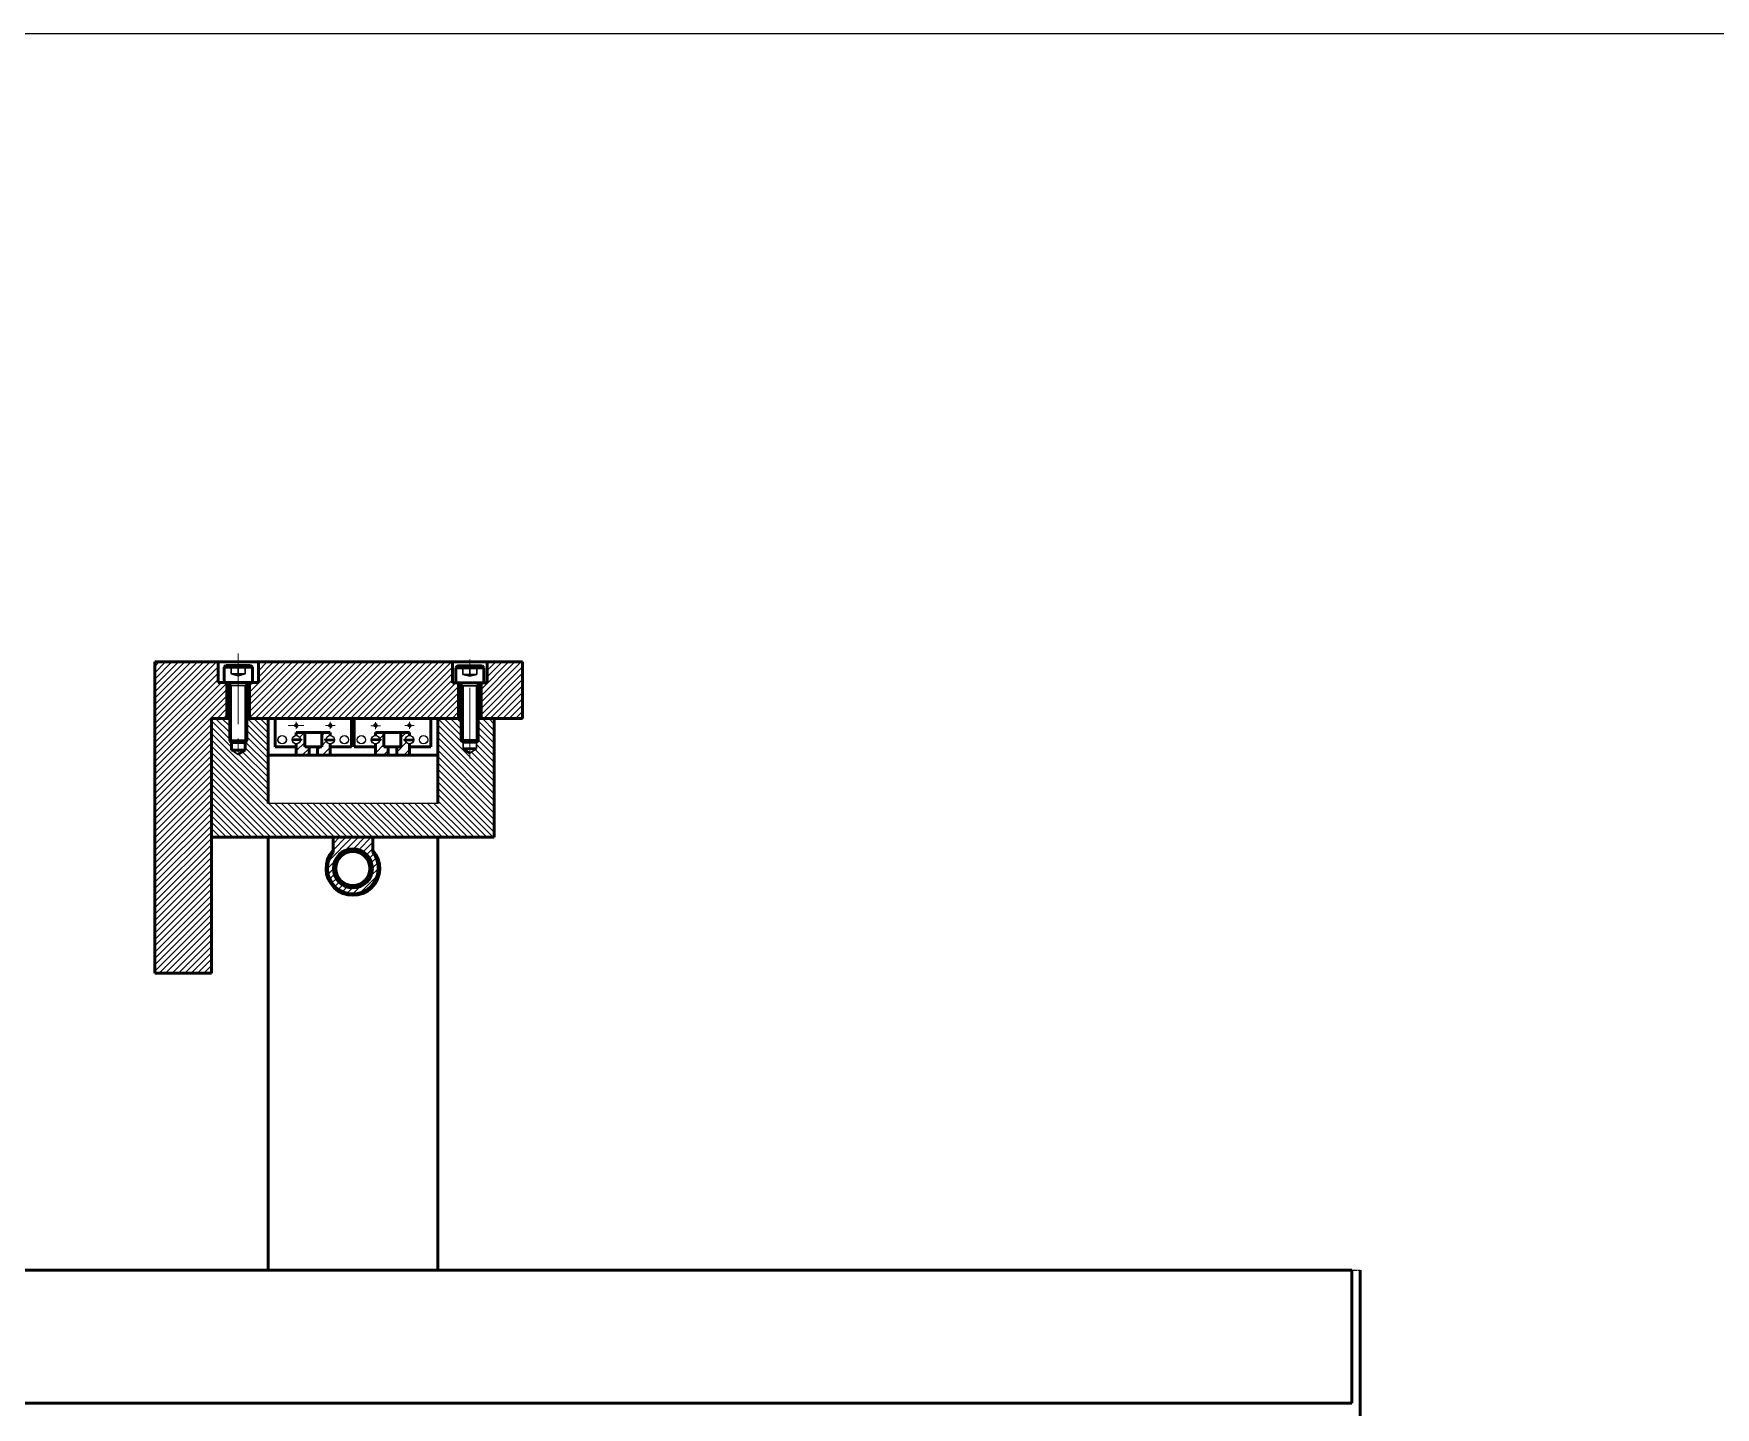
# Model space of a CAD drawing. Header units: inches. Extents: x -8900 to -5053, y -1814 to -15.
# Drawn here: x -8602.3 to -8305, y -257.9 to -15.1 of the extents above; entities that cross this region are included whole.
import ezdxf

# ---------------------------------------------------------------- set-up
doc = ezdxf.new("R2010")
doc.units = ezdxf.units.IN
doc.header["$LTSCALE"] = 2
doc.header["$MEASUREMENT"] = 0
for name, pattern in [('CENTER', [2, 1.25, -0.25, 0.25, -0.25]), ('CENTER2', [28.575000000000003, 19.05, -3.175, 3.175, -3.175]), ('DASHED', [0.2, 0.1, -0.1]), ('HIDDEN2', [4.762499999999999, 3.175, -1.5875]), ('PHANTOM', [0.8, 0.45, -0.05, 0.1, -0.05, 0.1, -0.05])]:
    doc.linetypes.add(name, pattern=pattern)
doc.layers.add('02___PRT_ALL_AXES', color=7, linetype='Continuous')
doc.layers.add('AM_0', color=7, linetype='Continuous', lineweight=50, plot=False)
for name, color, linetype, lineweight in [('Centerline (ISO)', 7, 'CENTER2', 30), ('duong co ban', 7, 'Continuous', 50), ('duong tam', 1, 'CENTER', 20), ('Hidden (ISO)', 7, 'DASHED', 30), ('Visible (ISO)', 7, 'Continuous', 50)]:
    doc.layers.add(name, color=color, linetype=linetype, lineweight=lineweight)
pattern_1 = [(45, (-8814.122814490094, -847.4281394493796), (-0.8980256121069152, 0.8980256121069154), [])]
pattern_2 = [(45, (-8814.122814490094, -847.4281394493796), (-0.561266007566822, 0.5612660075668221), [])]

msp = doc.modelspace()

# ---------------------------------------------------------------- hatches: boundary and pattern name
at = {"linetype": 'Continuous'}
h = msp.add_hatch(dxfattribs=at)
h.set_pattern_fill('ANSI31', scale=0.25, style=0)
h.set_pattern_definition(pattern_2)
h.paths.add_polyline_path([(-8570.833563084594, -136.1781394493796), (-8568.093463287263, -136.1781394493798), (-8568.093463287263, -129.7948706011459), (-8568.593463287263, -129.7948706011459), (-8569.668331942501, -129.7948706011459), (-8569.668331942501, -126.1781394493796), (-8580.833563084594, -126.1781394493796), (-8580.833563084594, -181.1781394493796), (-8570.833563084594, -181.1781394493796)])
h = msp.add_hatch()
h.set_pattern_fill('ANSI31', color=256, scale=0.25, style=0)
h.set_pattern_definition(pattern_2)
h.paths.add_polyline_path([(-8527.163392019602, -129.8825984396082), (-8527.663392019602, -129.8825984396082), (-8528.23826067484, -129.8825984396082), (-8528.23826067484, -126.1781394493796), (-8562.518594632025, -126.1781394493796), (-8562.518594632025, -129.7948706011459), (-8563.593463287261, -129.7948706011459), (-8564.093463287263, -129.7948706011459), (-8564.093463287263, -136.1781394493798), (-8558.769830832482, -136.1781394493798), (-8532.897295336708, -136.1781394493796), (-8527.163392019602, -136.1781394493794)])
h.paths.add_polyline_path([(-8515.833563084594, -126.1781394493796), (-8522.088523364364, -126.1781394493796), (-8522.088523364366, -129.8825984396087), (-8523.163392019602, -129.8825984396085), (-8523.163392019602, -136.1781394493796), (-8515.833563084594, -136.1781394493796)])
h = msp.add_hatch(dxfattribs=at)
h.set_pattern_fill('ANSI31', scale=0.25, angle=90, style=0)
h.set_pattern_definition([(135, (-8814.122814490094, -847.4281394493796), (-0.5612660075668221, -0.561266007566822), [])])
h.paths.add_polyline_path([(-8560.833563084594, -151.178139449379), (-8560.833563084594, -136.1781394493798), (-8564.594099768452, -136.1781394493798), (-8564.594492022472, -140.1120544189932), (-8564.892963287262, -140.4105256837842), (-8564.892963287262, -141.7479958573042), (-8566.1488374173, -142.5484278234314), (-8567.293963287264, -141.7844117892019), (-8567.293963287264, -140.4125831542022), (-8567.594492022472, -140.1120544189937), (-8567.593463287263, -140.1120544189936), (-8567.593463287263, -136.1781394493798), (-8570.833563084594, -136.1781394493796), (-8570.833563084594, -157.1781394493796), (-8520.833563084596, -157.1781394493796), (-8520.833563084594, -136.1781394493797), (-8523.663392019602, -136.1781394493798), (-8523.663392019602, -140.0593226320903), (-8523.962892019603, -140.3588226320907), (-8523.962892019603, -141.5070606829362), (-8525.104402477386, -142.3351016277079), (-8526.3638920196, -141.5284964716701), (-8526.363892019603, -140.3588226320901), (-8526.663392019602, -140.0593226320892), (-8526.663392019602, -136.1781394493796), (-8530.833563084594, -136.1781394493796), (-8530.833563084596, -151.1781394493796)])
h = msp.add_hatch(dxfattribs=at)
h.set_pattern_fill('ANSI31', color=2, scale=0.4, style=0)
h.set_pattern_definition(pattern_1)
edge = h.paths.add_edge_path()
edge.add_line((-8555.833563084594, -138.6781394493796), (-8555.833563084594, -139.1781394493796))
edge.add_line((-8554.333563084594, -138.6781394493796), (-8555.833563084594, -138.6781394493796))
edge.add_line((-8554.333563084594, -141.1781394493796), (-8554.333563084594, -138.6781394493796))
edge.add_line((-8553.583563084594, -141.1781394493796), (-8554.333563084594, -141.1781394493796))
edge.add_line((-8553.583563084594, -142.6781394493796), (-8553.583563084594, -141.1781394493796))
edge.add_line((-8555.833563084594, -142.6781394493796), (-8553.583563084594, -142.6781394493796))
edge.add_line((-8555.833563084594, -140.6781394493796), (-8555.833563084594, -142.6781394493796))
edge.add_spline(control_points=[(-8555.833563084594, -140.6781394493796), (-8554.33356308459, -140.6781394493799), (-8554.33356308459, -139.1781394493798), (-8555.833563084594, -139.1781394493796)], knot_values=[0, 0, 0, 0, 1, 1, 1, 1], weights=[1, 0.3333333333, 0.3333333333, 1], degree=3, periodic=0)
edge = h.paths.add_edge_path()
edge.add_line((-8552.083563084594, -142.6781394493796), (-8549.833563084594, -142.6781394493796))
edge.add_line((-8552.083563084594, -142.6781394493796), (-8552.083563084594, -141.1781394493796))
edge.add_line((-8551.333563084594, -141.1781394493796), (-8552.083563084594, -141.1781394493796))
edge.add_line((-8551.333563084594, -141.1781394493796), (-8551.333563084594, -138.6781394493796))
edge.add_line((-8549.833563084594, -138.6781394493796), (-8551.333563084594, -138.6781394493796))
edge.add_line((-8549.833563084594, -139.1781394493796), (-8549.833563084594, -138.6781394493796))
edge.add_spline(control_points=[(-8549.833563084594, -139.1781394493796), (-8551.333563084592, -139.1781394493798), (-8551.333563084592, -140.6781394493799), (-8549.833563084594, -140.6781394493796)], knot_values=[0, 0, 0, 0, 1, 1, 1, 1], weights=[1, 0.3333333333, 0.3333333333, 1], degree=3, periodic=0)
edge.add_line((-8549.833563084594, -142.6781394493796), (-8549.833563084594, -140.6781394493796))
h = msp.add_hatch(dxfattribs=at)
h.set_pattern_fill('DEFAULT__12', color=2, scale=0.019247952, angle=125, style=0, pattern_type=0)
h.set_pattern_definition([(125, (-8814.122814490094, -847.4281394493796), (-0.0157669992, -0.0110401717), [])])
edge = h.paths.add_edge_path()
edge.add_spline(control_points=[(-8554.858563084594, -139.9281394493796), (-8554.858563084592, -140.1781394493798), (-8555.108563084596, -140.1781394493798), (-8555.108563084594, -139.9281394493796)], knot_values=[0, 0, 0, 0, 1, 1, 1, 1], weights=[1, 0.3333333333, 0.3333333333, 1], degree=3, periodic=0)
edge.add_spline(control_points=[(-8555.108563084594, -139.9281394493796), (-8555.108563084596, -139.6781394493796), (-8554.858563084592, -139.6781394493796), (-8554.858563084594, -139.9281394493796)], knot_values=[0, 0, 0, 0, 1, 1, 1, 1], weights=[1, 0.3333333333, 0.3333333333, 1], degree=3, periodic=0)
h = msp.add_hatch(dxfattribs=at)
h.set_pattern_fill('DEFAULT__11', color=2, scale=0.0192416084, angle=85, style=0, pattern_type=0)
h.set_pattern_definition([(85, (-8814.122814490094, -847.4281394493796), (-0.0191683882, 0.0016770167), [])])
edge = h.paths.add_edge_path()
edge.add_spline(control_points=[(-8550.808563084594, -139.9281394493796), (-8550.808563084594, -139.6781394493796), (-8550.558563084593, -139.6781394493796), (-8550.558563084594, -139.9281394493796)], knot_values=[0, 0, 0, 0, 1, 1, 1, 1], weights=[1, 0.3333333333, 0.3333333333, 1], degree=3, periodic=0)
edge.add_spline(control_points=[(-8550.558563084594, -139.9281394493796), (-8550.558563084593, -140.1781394493798), (-8550.808563084594, -140.1781394493798), (-8550.808563084594, -139.9281394493796)], knot_values=[0, 0, 0, 0, 1, 1, 1, 1], weights=[1, 0.3333333333, 0.3333333333, 1], degree=3, periodic=0)
h = msp.add_hatch(dxfattribs=at)
h.set_pattern_fill('ANSI31', color=2, scale=0.4, style=0)
h.set_pattern_definition(pattern_1)
edge = h.paths.add_edge_path()
edge.add_line((-8541.833563084594, -138.6781394493796), (-8541.833563084594, -139.1781394493796))
edge.add_line((-8540.333563084594, -138.6781394493796), (-8541.833563084594, -138.6781394493796))
edge.add_line((-8540.333563084594, -141.1781394493796), (-8540.333563084594, -138.6781394493796))
edge.add_line((-8539.583563084594, -141.1781394493796), (-8540.333563084594, -141.1781394493796))
edge.add_line((-8539.583563084594, -142.6781394493796), (-8539.583563084594, -141.1781394493796))
edge.add_line((-8541.833563084594, -142.6781394493796), (-8539.583563084594, -142.6781394493796))
edge.add_line((-8541.833563084594, -140.6781394493796), (-8541.833563084594, -142.6781394493796))
edge.add_spline(control_points=[(-8541.833563084594, -140.6781394493796), (-8540.333563084592, -140.6781394493799), (-8540.333563084592, -139.1781394493798), (-8541.833563084594, -139.1781394493796)], knot_values=[0, 0, 0, 0, 1, 1, 1, 1], weights=[1, 0.3333333333, 0.3333333333, 1], degree=3, periodic=0)
edge = h.paths.add_edge_path()
edge.add_line((-8538.083563084594, -142.6781394493796), (-8535.833563084594, -142.6781394493796))
edge.add_line((-8538.083563084594, -142.6781394493796), (-8538.083563084594, -141.1781394493796))
edge.add_line((-8537.333563084594, -141.1781394493796), (-8538.083563084594, -141.1781394493796))
edge.add_line((-8537.333563084594, -141.1781394493796), (-8537.333563084594, -138.6781394493796))
edge.add_line((-8535.833563084594, -138.6781394493796), (-8537.333563084594, -138.6781394493796))
edge.add_line((-8535.833563084594, -139.1781394493796), (-8535.833563084594, -138.6781394493796))
edge.add_spline(control_points=[(-8535.833563084594, -139.1781394493796), (-8537.333563084592, -139.1781394493798), (-8537.333563084592, -140.6781394493799), (-8535.833563084594, -140.6781394493796)], knot_values=[0, 0, 0, 0, 1, 1, 1, 1], weights=[1, 0.3333333333, 0.3333333333, 1], degree=3, periodic=0)
edge.add_line((-8535.833563084594, -142.6781394493796), (-8535.833563084594, -140.6781394493796))
h = msp.add_hatch(dxfattribs=at)
h.set_pattern_fill('DEFAULT__8', color=2, scale=0.019247952, angle=5, style=0, pattern_type=0)
h.set_pattern_definition([(4.999999999999998, (-8814.122814490094, -847.4281394493796), (-0.0016775695, 0.0191747077), [])])
edge = h.paths.add_edge_path()
edge.add_spline(control_points=[(-8540.858563084594, -139.9281394493796), (-8540.858563084592, -140.1781394493798), (-8541.108563084594, -140.1781394493798), (-8541.108563084594, -139.9281394493796)], knot_values=[0, 0, 0, 0, 1, 1, 1, 1], weights=[1, 0.3333333333, 0.3333333333, 1], degree=3, periodic=0)
edge.add_spline(control_points=[(-8541.108563084594, -139.9281394493796), (-8541.108563084594, -139.6781394493796), (-8540.858563084592, -139.6781394493796), (-8540.858563084594, -139.9281394493796)], knot_values=[0, 0, 0, 0, 1, 1, 1, 1], weights=[1, 0.3333333333, 0.3333333333, 1], degree=3, periodic=0)
h = msp.add_hatch(dxfattribs=at)
h.set_pattern_fill('DEFAULT__7', color=2, scale=0.019247952, angle=325, style=0, pattern_type=0)
h.set_pattern_definition([(325, (-8814.122814490094, -847.4281394493796), (0.0110401717, 0.0157669992), [])])
edge = h.paths.add_edge_path()
edge.add_spline(control_points=[(-8536.808563084594, -139.9281394493796), (-8536.808563084593, -139.6781394493796), (-8536.558563084594, -139.6781394493796), (-8536.558563084594, -139.9281394493796)], knot_values=[0, 0, 0, 0, 1, 1, 1, 1], weights=[1, 0.3333333333, 0.3333333333, 1], degree=3, periodic=0)
edge.add_spline(control_points=[(-8536.558563084594, -139.9281394493796), (-8536.558563084594, -140.1781394493798), (-8536.808563084593, -140.1781394493798), (-8536.808563084594, -139.9281394493796)], knot_values=[0, 0, 0, 0, 1, 1, 1, 1], weights=[1, 0.3333333333, 0.3333333333, 1], degree=3, periodic=0)
h = msp.add_hatch()
h.set_pattern_fill('ANSI31', color=256, scale=0.25, style=0)
h.set_pattern_definition(pattern_2)
h.paths.add_polyline_path([(-8549.333563084592, -157.1781394493796), (-8549.333563084594, -159.8497123246795, 2.093836321355983), (-8542.333563084594, -159.8497123246795), (-8542.333563084596, -157.1781394493796)])
h.paths.add_polyline_path([(-8542.383581215296, -162.6781427231795, -1), (-8549.283563052495, -162.6781427231795, -1)], flags=16)
h.paths.add_polyline_path([(-8542.836730589994, -162.6828993409796, -1), (-8548.836730589994, -162.6828993409796, -1)], flags=0)
h.paths.add_polyline_path([(-8547.831444048688, -165.4907829655327, 4278.715141375589), (-8547.834063051581, -165.4889205934322, 0.0002332603426867069)], flags=0)

# ---------------------------------------------------------------- linework, layer by layer
at = {"color": 7, "linetype": 'Continuous'}
for p, q in [((-8899.509964716206, -15.13710777332017), (-7710.509964716206, -15.13710777332017)), ((-8556.483563084594, -140.0531394493796), (-8556.483563084594, -139.8031394493796)), ((-8555.108427130495, -139.8031394493796), (-8556.483563084594, -139.8031394493796)), ((-8555.108427130495, -140.0531394493796), (-8556.483563084594, -140.0531394493796)), ((-8550.558699038595, -139.8031394493796), (-8549.183563084594, -139.8031394493796)), ((-8550.558699038595, -140.0531394493796), (-8549.183563084594, -140.0531394493796)), ((-8549.183563084594, -139.8031394493796), (-8549.183563084594, -140.0531394493796)), ((-8542.483563084594, -140.0531394493796), (-8542.483563084594, -139.8031394493796)), ((-8541.108427130495, -139.8031394493796), (-8542.483563084594, -139.8031394493796)), ((-8541.108427130495, -140.0531394493796), (-8542.483563084594, -140.0531394493796)), ((-8536.558699038595, -139.8031394493796), (-8535.183563084594, -139.8031394493796)), ((-8536.558699038595, -140.0531394493796), (-8535.183563084594, -140.0531394493796)), ((-8535.183563084594, -139.8031394493796), (-8535.183563084594, -140.0531394493796))]:
    msp.add_line(p, q, dxfattribs=at)
for p, q in [((-8567.293963287264, -140.4125831542017), (-8567.293963287264, -130.326900601146)), ((-8564.892963287262, -140.4105256837844), (-8564.892963287264, -130.326900601146)), ((-8526.3638920196, -130.4146276533874), (-8526.3638920196, -141.5284964716704)), ((-8523.962892019603, -141.5070606829356), (-8523.962892019603, -130.4146276533874)), ((-8523.163392019602, -129.8825976533873), (-8522.663392019602, -129.8825976533873)), ((-8530.833563084594, -151.1781394493796), (-8560.833563084594, -151.1781394493796))]:
    msp.add_line(p, q)
at = {"linetype": 'PHANTOM'}
msp.add_line((-8369.278012509894, -233.6781394493796), (-8367.778012509894, -233.6781394493796), dxfattribs=at)
at = {"color": 7, "linetype": 'Continuous'}
for centre, radius in [((-8558.333563084594, -139.9281394493796), 0.75), ((-8555.833563084594, -139.9281394493796), 0.75), ((-8555.833563084594, -137.4281394493796), 0.2375), ((-8549.833563084594, -139.9281394493796), 0.75), ((-8549.833563084594, -137.4281394493796), 0.2375), ((-8547.333563084594, -139.9281394493796), 0.75), ((-8544.333563084594, -139.9281394493796), 0.75), ((-8541.833563084594, -139.9281394493796), 0.75), ((-8541.833563084594, -137.4281394493796), 0.2375), ((-8535.833563084594, -139.9281394493796), 0.75), ((-8535.833563084594, -137.4281394493796), 0.2375), ((-8533.333563084594, -139.9281394493796), 0.75), ((-8554.983563084594, -139.9281394493796), 0.125), ((-8550.683563084594, -139.9281394493796), 0.125), ((-8540.983563084594, -139.9281394493796), 0.125), ((-8536.683563084594, -139.9281394493796), 0.125)]:
    msp.add_circle(centre, radius, dxfattribs=at)
at = {"color": 2, "linetype": 'Continuous'}
for centre in [(-8555.833563084594, -137.4281394493796), (-8549.833563084594, -137.4281394493796), (-8541.833563084594, -137.4281394493796), (-8535.833563084594, -137.4281394493796)]:
    msp.add_arc(centre, 0.3, 255.0000000000056, 194.9999999999945, dxfattribs=at)
at = {"color": 7, "linetype": 'Continuous'}
for centre, radius, start, end in [((-8545.827071689195, -162.6646102870795), 3.4349941196, 64.19495516926058, 64.36645634339976), ((-8545.836730589994, -162.6828993409796), 3.444283994, 233.6469548758513, 234.6101943209341), ((-8545.840613733395, -162.6883600986795), 3.4375833472, 234.6078969915501, 235.3663402779463)]:
    msp.add_arc(centre, radius, start, end, dxfattribs=at)
at = {"layer": '02___PRT_ALL_AXES', "color": 6, "linetype": 'Continuous'}
for centre in [(-8558.333563084594, -139.9281394493796), (-8555.833563084594, -139.9031394493797), (-8549.833563084594, -139.9281394493796), (-8547.333563084594, -139.9281394493796), (-8544.333563084594, -139.9281394493796), (-8541.833563084594, -139.9031394493797), (-8535.833563084594, -139.9281394493796), (-8533.333563084594, -139.9281394493796)]:
    msp.add_circle(centre, 0.725, dxfattribs=at)
at = {"layer": 'AM_0', "ltscale": 0.3}
for p, q in [((-8567.594492022472, -140.1120544189936), (-8564.594492022472, -140.1120544189936)), ((-8526.663392019602, -140.05932263209), (-8523.663392019602, -140.05932263209))]:
    msp.add_line(p, q, dxfattribs=at)
at = {"layer": 'Centerline (ISO)', "linetype": 'HIDDEN2'}
for p, q in [((-8567.343463287263, -128.2948706011461), (-8567.343463287263, -126.7948706011459)), ((-8566.093463287263, -126.7948706011459), (-8566.093463287263, -128.2948706011461)), ((-8564.843463287263, -126.7948706011459), (-8564.843463287263, -128.2948706011459)), ((-8526.413392019602, -128.3825976533876), (-8526.413392019602, -126.8825976533873)), ((-8525.163392019602, -126.8825976533873), (-8525.163392019602, -128.3825976533876)), ((-8523.913392019602, -126.8825976533873), (-8523.913392019602, -128.3825976533873)), ((-8567.343463287263, -128.2948706011459), (-8566.718463287263, -128.2948706011459)), ((-8566.093463287263, -128.6298070916848), (-8567.343463287263, -128.2948706011461)), ((-8566.718463287263, -128.2948706011459), (-8565.468463287261, -128.2948706011459)), ((-8564.843463287263, -128.2948706011459), (-8566.093463287263, -128.6298070916848)), ((-8565.468463287263, -128.2948706011459), (-8564.843463287263, -128.2948706011459)), ((-8525.163392019602, -128.7175341439262), (-8526.413392019602, -128.3825976533876)), ((-8526.413392019602, -128.3825976533873), (-8525.788392019602, -128.3825976533873)), ((-8525.788392019602, -128.3825976533873), (-8524.538392019602, -128.3825976533873)), ((-8523.913392019602, -128.3825976533873), (-8525.163392019602, -128.7175341439262)), ((-8524.538392019602, -128.3825976533873), (-8523.913392019602, -128.3825976533873))]:
    msp.add_line(p, q, dxfattribs=at)
at = {"layer": 'duong co ban', "lineweight": 30}
for p, q in [((-8566.093463287263, -142.5131350956663), (-8567.293963287262, -141.7844117892022)), ((-8526.3562245196, -140.3664901320898), (-8526.345851729126, -141.5283354105059)), ((-8525.163392019602, -142.2973234109708), (-8523.962892019603, -141.5070606829356)), ((-8523.970559519601, -140.3664901320898), (-8523.960376867362, -141.5070382280117))]:
    msp.add_line(p, q, dxfattribs=at)
at = {"layer": 'duong tam', "ltscale": 5}
for p, q in [((-8566.093463287263, -124.7018871968334), (-8566.093463287263, -142.9917896980537)), ((-8525.163392019602, -143.2334048730945), (-8525.163392019602, -124.7393936325267)), ((-8557.242591728065, -137.4281394493796), (-8554.505225401326, -137.4281394493796)), ((-8555.833563084594, -138.0178961724161), (-8555.833563084594, -136.7911827370598)), ((-8548.976339421662, -137.4281394493796), (-8550.654191912792, -137.4281394493796)), ((-8549.833563084594, -138.0178961724161), (-8549.833563084594, -136.7911827370598)), ((-8540.976339421662, -137.4517394440211), (-8542.654191912792, -137.4517394440211)), ((-8541.833563084594, -138.0414961670577), (-8541.833563084594, -136.8147827317014)), ((-8534.976339421662, -137.4281394493796), (-8536.654191912792, -137.4281394493796)), ((-8535.833563084594, -138.0178961724161), (-8535.833563084594, -136.7911827370598))]:
    msp.add_line(p, q, dxfattribs=at)
at = {"layer": 'Hidden (ISO)', "linetype": 'Continuous'}
for p, q in [((-8567.593463287263, -130.326900601146), (-8564.593463287263, -130.326900601146)), ((-8526.663392019602, -130.4146276533874), (-8523.663392019602, -130.4146276533874))]:
    msp.add_line(p, q, dxfattribs=at)
at = {"layer": 'Visible (ISO)'}
for p, q in [((-8580.833563084594, -181.1781394493796), (-8580.833563084594, -126.1781394493796)), ((-8580.833563084594, -126.1781394493796), (-8515.833563084594, -126.1781394493796)), ((-8569.668331942501, -126.1781394493796), (-8569.668331942501, -129.7948706011459)), ((-8568.26012995393, -126.7948706011459), (-8568.593463287263, -127.1282039344794)), ((-8568.593463287263, -127.1282039344794), (-8568.593463287263, -129.7948706011459)), ((-8567.343463287263, -126.7948706011459), (-8568.26012995393, -126.7948706011459)), ((-8567.343463287263, -126.7948706011459), (-8566.093463287263, -126.7948706011459)), ((-8566.093463287263, -126.7948706011459), (-8564.843463287263, -126.7948706011459)), ((-8563.926796620597, -126.7948706011459), (-8564.843463287263, -126.7948706011459)), ((-8563.593463287263, -127.1282039344794), (-8563.926796620597, -126.7948706011459)), ((-8563.593463287263, -129.7948706011459), (-8563.593463287263, -127.1282039344794)), ((-8562.518594632025, -126.1781394493796), (-8562.518594632025, -129.7948706011459)), ((-8528.23826067484, -126.1781394493796), (-8528.23826067484, -129.8825984396082)), ((-8527.330058686268, -126.8825976533873), (-8527.663392019602, -127.2159309867208)), ((-8527.663392019602, -127.2159309867208), (-8527.663392019602, -129.8825976533873)), ((-8526.413392019602, -126.8825976533873), (-8527.330058686268, -126.8825976533873)), ((-8526.413392019602, -126.8825976533873), (-8525.163392019602, -126.8825976533873)), ((-8525.163392019602, -126.8825976533873), (-8523.913392019602, -126.8825976533873)), ((-8522.996725352936, -126.8825976533873), (-8523.913392019602, -126.8825976533873)), ((-8522.663392019602, -127.2159309867208), (-8522.996725352936, -126.8825976533873)), ((-8522.663392019602, -129.8825976533873), (-8522.663392019602, -127.2159309867208)), ((-8522.088523364364, -126.1781394493796), (-8522.088523364366, -129.8825984396087)), ((-8515.833563084594, -126.1781394493796), (-8515.833563084594, -136.1781394493796)), ((-8569.668331942501, -129.7948706011459), (-8568.593463287263, -129.7948706011459)), ((-8568.593463287263, -129.7948706011459), (-8567.593463287263, -129.7948706011459)), ((-8568.093463287263, -129.7948706011459), (-8568.093463287263, -136.1781394493798)), ((-8567.593463287263, -129.7948706011459), (-8567.593463287263, -140.1130831542025)), ((-8564.594492022472, -140.1120544189936), (-8564.593463287263, -129.7948706011459)), ((-8564.593463287263, -129.7948706011459), (-8563.593463287263, -129.7948706011459)), ((-8564.093463287263, -129.7948706011459), (-8564.093463287263, -136.1781394493798)), ((-8562.518594632025, -129.7948706011459), (-8563.593463287261, -129.7948706011459)), ((-8528.23826067484, -129.8825984396082), (-8527.163392019602, -129.8825984396082)), ((-8527.663392019602, -129.8825984396082), (-8526.663392019602, -129.8825984396082)), ((-8527.163392019602, -129.8825976533873), (-8527.163392019602, -136.1781394493796)), ((-8526.663392019602, -129.8825976533873), (-8526.663392019602, -140.0593226320897)), ((-8523.663392019602, -129.8825976533873), (-8522.663392019602, -129.8825976533873)), ((-8523.663392019602, -140.05932263209), (-8523.663392019602, -129.8825976533873)), ((-8523.163392019602, -129.8825976533873), (-8523.163392019602, -136.1781394493798)), ((-8522.088523364366, -129.8825984396087), (-8523.163392019602, -129.8825984396084)), ((-8570.833563084594, -181.1781394493796), (-8570.833563084594, -136.1781394493796)), ((-8567.593463287263, -136.1781394493798), (-8570.833563084594, -136.1781394493796)), ((-8558.769830832482, -136.1781394493798), (-8564.593463287263, -136.1781394493798)), ((-8560.833563084594, -151.1781394493796), (-8560.833563084594, -136.1781394493796)), ((-8559.583563084594, -136.1781394493796), (-8559.583563084594, -141.1781394493796)), ((-8532.897295336708, -136.1781394493796), (-8559.583563084594, -136.1781394493796)), ((-8546.083563084594, -141.1781394493796), (-8546.083563084594, -136.1781394493796)), ((-8545.583563084594, -136.1781394493796), (-8545.583563084594, -141.1781394493796)), ((-8526.663392019602, -136.1781394493796), (-8532.897295336708, -136.1781394493796)), ((-8532.083563084594, -141.1781394493796), (-8532.083563084594, -136.1781394493796)), ((-8530.833563084594, -136.1781394493796), (-8530.833563084594, -151.1781394493796)), ((-8515.833563084594, -136.1781394493796), (-8523.663392019602, -136.1781394493798)), ((-8520.833563084594, -157.1781394493796), (-8520.833563084594, -136.1781394493796)), ((-8555.833563084594, -138.6781394493796), (-8555.833563084594, -139.1781394493796)), ((-8555.833563084594, -138.6781394493796), (-8549.833563084594, -138.6781394493796)), ((-8554.333563084594, -141.1781394493796), (-8554.333563084594, -138.6781394493796)), ((-8551.333563084594, -141.1781394493796), (-8551.333563084594, -138.6781394493796)), ((-8549.833563084594, -138.6781394493796), (-8549.833563084594, -139.1781394493796)), ((-8541.833563084594, -138.6781394493796), (-8541.833563084594, -139.1781394493796)), ((-8541.833563084594, -138.6781394493796), (-8535.833563084594, -138.6781394493796)), ((-8540.333563084594, -141.1781394493796), (-8540.333563084594, -138.6781394493796)), ((-8537.333563084594, -141.1781394493796), (-8537.333563084594, -138.6781394493796)), ((-8535.833563084594, -138.6781394493796), (-8535.833563084594, -139.1781394493796)), ((-8567.594492022472, -140.1120544189936), (-8567.287324522471, -140.4192219189935)), ((-8567.293963287264, -140.4125831542016), (-8567.293963287262, -141.7844117892022)), ((-8567.293963287262, -141.7844117892022), (-8564.892963287262, -141.7479958573041)), ((-8567.287324522471, -140.4192219189935), (-8564.901659522473, -140.4192219189935)), ((-8566.093463287263, -142.5131350956663), (-8564.892963287262, -141.7479958573041)), ((-8564.901659522473, -140.4192219189935), (-8564.594492022472, -140.1120544189934)), ((-8564.892963287262, -141.7479958573041), (-8564.892963287262, -140.4105256837842)), ((-8560.833563084594, -142.6781394493796), (-8530.833563084594, -142.6781394493796)), ((-8559.583563084594, -141.1781394493796), (-8555.958563084594, -141.1781394493796)), ((-8555.833563084594, -140.6781394493796), (-8555.833563084594, -142.6781394493796)), ((-8554.333563084594, -141.1781394493796), (-8551.333563084594, -141.1781394493796)), ((-8553.583563084594, -142.6781394493796), (-8553.583563084594, -141.1781394493796)), ((-8552.083563084594, -142.6781394493796), (-8552.083563084594, -141.1781394493796)), ((-8549.833563084594, -142.6781394493796), (-8549.833563084594, -140.6781394493796)), ((-8549.708563084594, -141.1781394493796), (-8546.083563084594, -141.1781394493796)), ((-8545.583563084594, -141.1781394493796), (-8541.958563084594, -141.1781394493796)), ((-8541.833563084594, -140.6781394493796), (-8541.833563084594, -142.6781394493796)), ((-8540.333563084594, -141.1781394493796), (-8537.333563084594, -141.1781394493796)), ((-8539.583563084594, -142.6781394493796), (-8539.583563084594, -141.1781394493796)), ((-8538.083563084594, -142.6781394493796), (-8538.083563084594, -141.1781394493796)), ((-8535.833563084594, -142.6781394493796), (-8535.833563084594, -140.6781394493796)), ((-8535.708563084594, -141.1781394493796), (-8532.083563084594, -141.1781394493796)), ((-8526.663392019602, -140.05932263209), (-8526.3562245196, -140.3664901320898)), ((-8526.3638920196, -141.5284964716702), (-8523.962892019603, -141.5070606829356)), ((-8526.3638920196, -141.5284964716704), (-8525.163392019602, -142.297323410971)), ((-8526.3562245196, -140.3664901320898), (-8523.970559519601, -140.3664901320898)), ((-8523.970559519601, -140.3664901320898), (-8523.663392019602, -140.0593226320897)), ((-8570.833563084594, -157.1781394493796), (-8520.833563084594, -157.1781394493796)), ((-8560.833563084594, -233.6781394493796), (-8560.833563084594, -157.1781394493796)), ((-8549.333563084594, -159.8497123246795), (-8549.333563084594, -157.1781394493796)), ((-8542.333563084594, -157.1781394493796), (-8542.333563084594, -159.8497123246795)), ((-8530.833563084594, -157.1781394493796), (-8530.833563084594, -233.6781394493796)), ((-8570.833563084594, -181.1781394493796), (-8580.833563084594, -181.1781394493796)), ((-8369.278012509894, -233.6781394493796), (-8701.278012509894, -233.6781394493796)), ((-8369.278012509894, -257.1781394493796), (-8369.278012509894, -233.6781394493796)), ((-8367.778012509894, -266.1781394493796), (-8367.778012509894, -233.6781394493796)), ((-8369.278012509894, -257.1781394493796), (-8701.278012509894, -257.1781394493796))]:
    msp.add_line(p, q, dxfattribs=at)
at = {"layer": 'Visible (ISO)', "ltscale": 0.3}
for p, q in [((-8568.593463287263, -127.1282039344794), (-8563.593463287263, -127.1282039344794)), ((-8527.663392019602, -127.2159309867208), (-8522.663392019602, -127.2159309867208)), ((-8567.593463287263, -129.7948706011459), (-8564.593463287263, -129.7948706011459)), ((-8526.663392019602, -129.8825976533873), (-8523.663392019602, -129.8825976533873))]:
    msp.add_line(p, q, dxfattribs=at)
at = {"layer": 'Visible (ISO)'}
for centre, radius in [((-8545.833572133895, -162.6781427231795), 3.449990918600021), ((-8545.836730589994, -162.6828993409796), 3)]:
    msp.add_circle(centre, radius, dxfattribs=at)
for centre, radius, start, end in [((-8555.958563084594, -141.0531394493796), 0.125, 270, 0), ((-8549.708563084594, -141.0531394493796), 0.125, 180, 270), ((-8541.958563084594, -141.0531394493796), 0.125, 270, 0), ((-8535.708563084594, -141.0531394493796), 0.125, 180, 270), ((-8545.833563084594, -162.6781394493796), 4.75, 137.5732605087239, 42.42673949127613), ((-8545.833563084594, -162.6781394493796), 4.5, 141.0575587309833, 38.94244126901671)]:
    msp.add_arc(centre, radius, start, end, dxfattribs=at)

doc.saveas('drawing.dxf')
